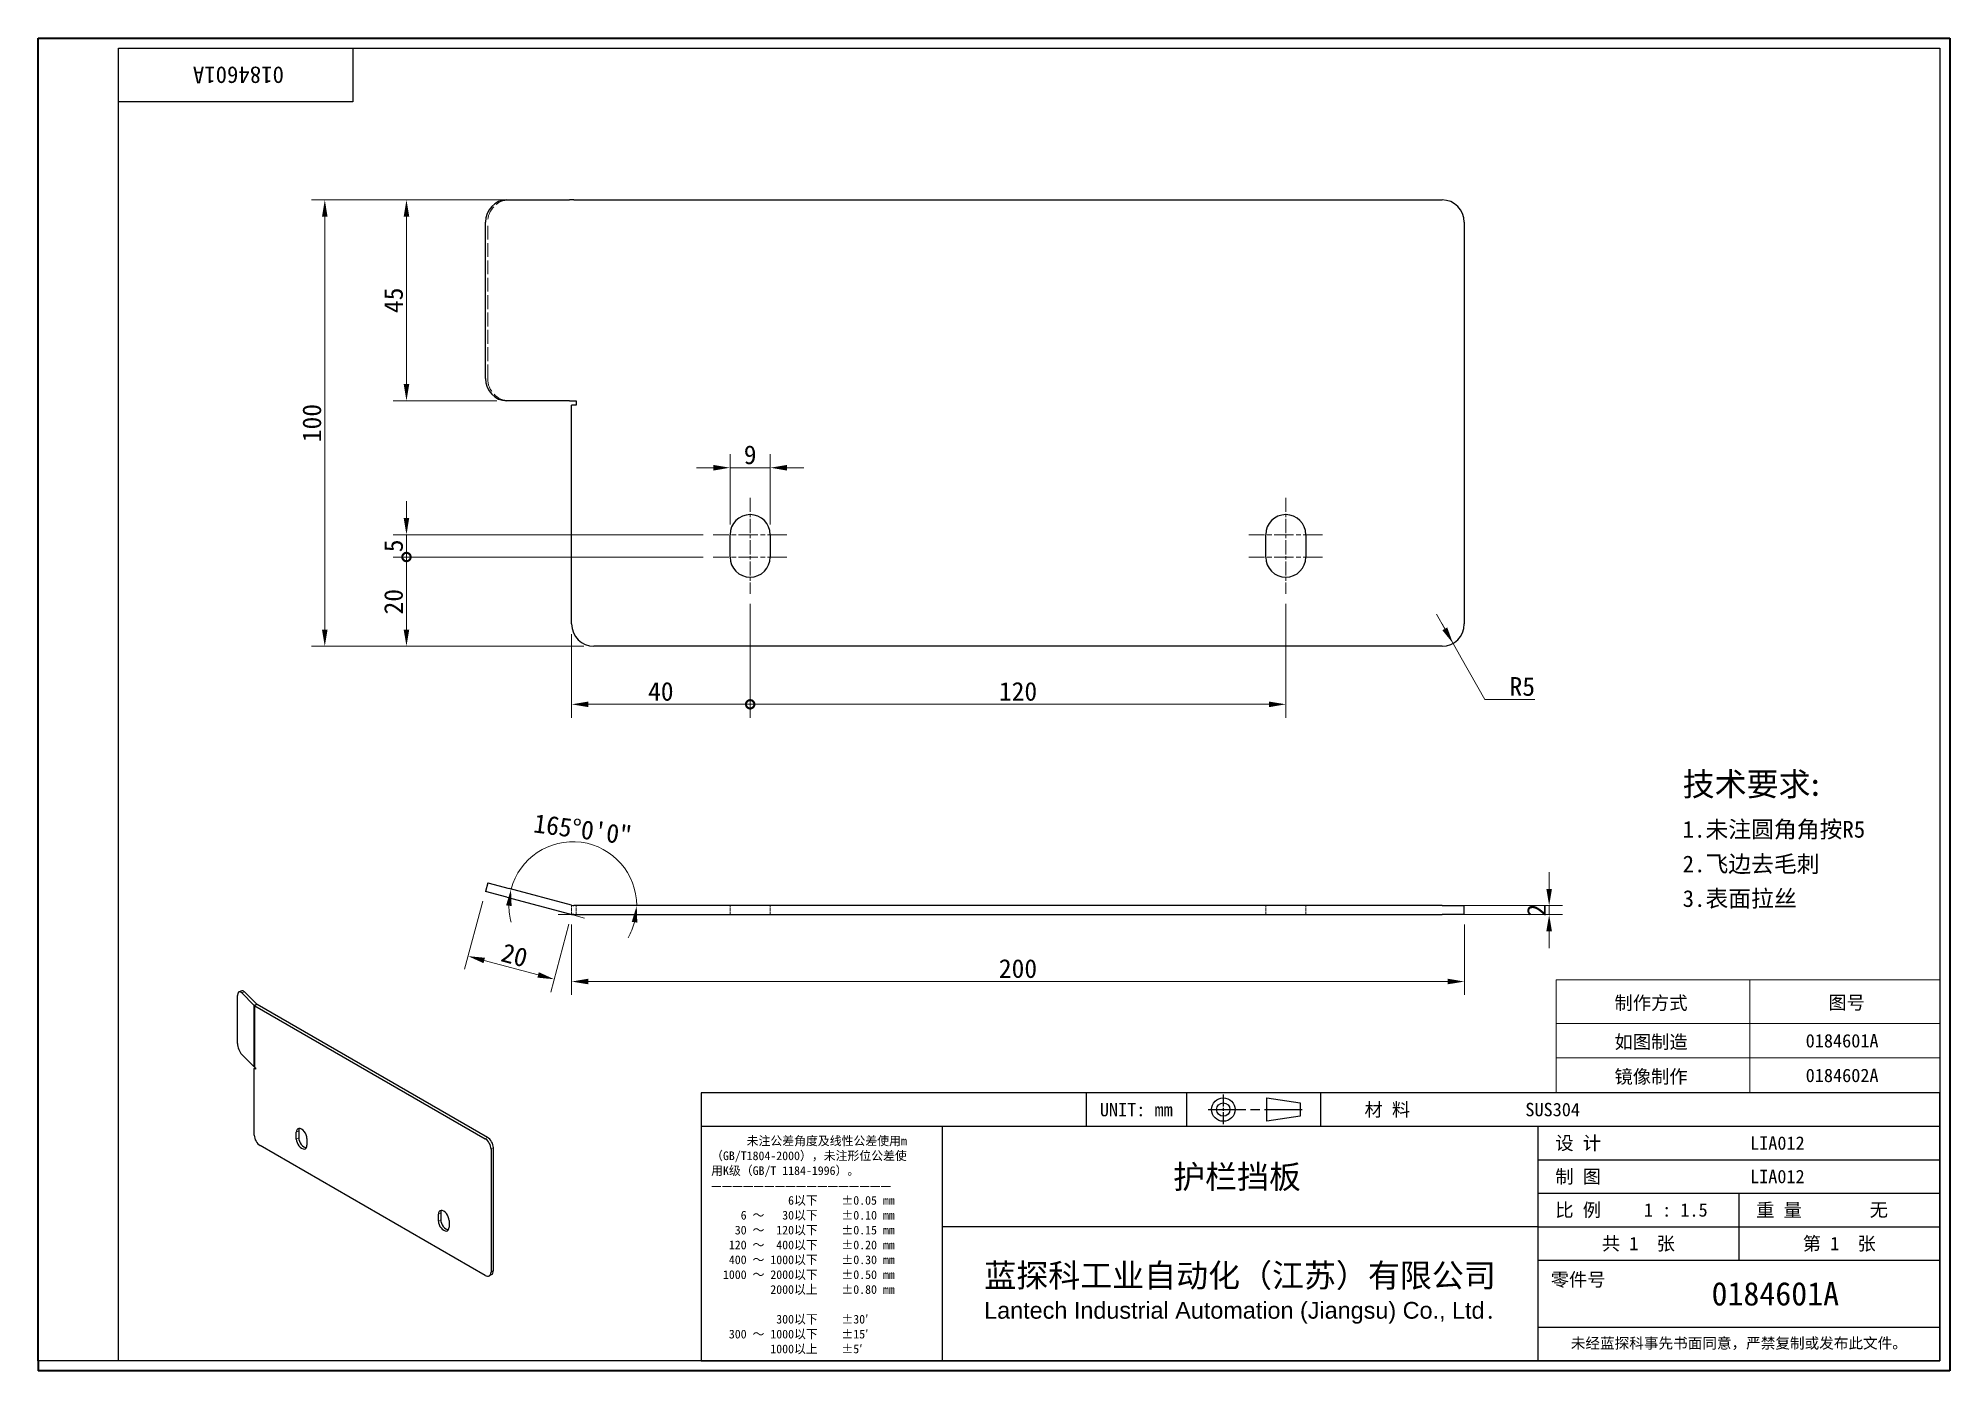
# Model space of a CAD drawing. Header units: millimetres. Extents: x 9 to 437, y 8 to 307.
import ezdxf
from ezdxf.enums import TextEntityAlignment as Align

# ---------------------------------------------------------------- set-up
doc = ezdxf.new("R2010")
doc.units = ezdxf.units.MM
doc.header["$LTSCALE"] = 1.5
doc.linetypes.add('CHAIN', pattern=[0.3543, 0.2362, -0.0295, 0.0591, -0.0295])
doc.linetypes.add('DASHED', pattern=[0.2067, 0.1654, -0.0413])
for name, color, linetype, lineweight in [('1', 7, 'Continuous', 18), ('可见 (ISO)', 7, 'Continuous', 25), ('可见窄的 (ISO)', 7, 'Continuous', 18), ('图框 (ISO)', 7, 'Continuous', 35), ('标题 (ISO)', 7, 'Continuous', 25)]:
    doc.layers.add(name, color=color, linetype=linetype, lineweight=lineweight)
for name, color, linetype, lineweight, true_color in [('中心标记 (ISO)', 1, 'CHAIN', 18, 0xff0000), ('尺寸 (ISO)', 7, 'Continuous', 18, 0x008000), ('符号 (ISO)', 7, 'Continuous', 18, 0x008000), ('隐藏 (ISO)', 5, 'DASHED', 18, 0x0000ff)]:
    doc.layers.add(name, color=color, linetype=linetype, lineweight=lineweight, true_color=true_color)
doc.styles.add('文本样式164', font='SimSun.ttf')
doc.styles.add('文本样式165', font='SimSun.ttf')
doc.styles.add('文本样式74', font='SimSun.ttf')
doc.styles.add('最新国标', font='simfang.ttf')
doc.styles.add('注释文本 (ISO)', font='simfang.ttf')
doc.dimstyles.new('默认 (GB)', dxfattribs={"dimscale": 1.5, "dimtxt": 2.8, "dimasz": 2.5, "dimexe": 2, "dimexo": 1.5, "dimgap": 0.5, "dimtad": 1, "dimtoh": 1, "dimdsep": 46, "dimtxsty": '最新国标', "dimcen": 0.09, "dimdle": 10, "dimclrd": 256, "dimclre": 256, "dimclrt": 256, "dimaunit": 1, "dimadec": 3, "dimazin": 2, "dimtfac": 0.535714, "dimtdec": 3, "dimtmove": 0, "dimatfit": 3, "dimfxl": 0, "dimtolj": 1, "dimlwd": -1, "dimlwe": -1, "dimarcsym": 0})

# ---------------------------------------------------------------- blocks, each defined once
blk = doc.blocks.new('图框 最新国标')
at = {"layer": '图框 (ISO)'}
for p, q in [((6, 7), (6, 204.5)), ((6, 204.5), (291.5, 204.5)), ((291.5, 204.5), (291.5, 5.5)), ((6, 7), (6, 5.5)), ((6, 7), (6, 5.5)), ((291.5, 5.5), (6, 5.5))]:
    blk.add_line(p, q, dxfattribs=at)
at = {"layer": '图框 (ISO)', "color": 7, "linetype": 'Continuous', "lineweight": 25}
for p, q in [((18, 203), (290, 203)), ((18, 7), (18, 203)), ((18, 203), (290, 203)), ((53, 203), (53, 195)), ((290, 203), (290, 7)), ((290, 203), (290, 7)), ((53, 195), (18, 195)), ((290, 7), (6, 7)), ((290, 7), (18, 7))]:
    blk.add_line(p, q, dxfattribs=at)
at = {"layer": '图框 (ISO)', "style": '文本样式74'}
blk.add_attdef('零件代号_001', (42.7, 200.25), '', height=2.5, rotation=180, dxfattribs=at)
blk = doc.blocks.new('标题栏 最新国标')
at = {"layer": '标题 (ISO)'}
for p, q in [((381.98, -183.84), (196.98, -183.84)), ((196.98, -183.84), (196.98, -223.84)), ((254.48, -183.84), (254.48, -188.84)), ((269.48, -183.84), (269.48, -188.84)), ((281.48, -188.09), (281.48, -184.59)), ((281.48, -184.59), (286.48, -185.34)), ((286.48, -185.34), (286.48, -187.34)), ((289.48, -183.84), (289.48, -188.84)), ((381.98, -223.84), (381.98, -183.84)), ((383.48, -183.84), (383.48, -225.34)), ((286.48, -187.34), (281.48, -188.09)), ((196.98, -188.84), (381.98, -188.84)), ((232.98, -188.84), (232.98, -223.84)), ((321.98, -188.84), (321.98, -223.84)), ((321.98, -193.84), (381.98, -193.84)), ((321.98, -198.84), (381.98, -198.84)), ((351.98, -198.84), (351.98, -208.84)), ((321.98, -203.84), (232.98, -203.84)), ((321.98, -203.84), (381.98, -203.84)), ((321.98, -208.84), (381.98, -208.84)), ((321.98, -218.84), (381.98, -218.84)), ((196.98, -223.84), (381.98, -223.84)), ((383.48, -225.34), (196.98, -225.34))]:
    blk.add_line(p, q, dxfattribs=at)
at = {"layer": '标题 (ISO)', "linetype": 'CHAIN', "ltscale": 5.000333}
blk.add_line((274.98, -184.09), (274.98, -188.59), dxfattribs=at)
at = {"layer": '标题 (ISO)', "linetype": 'CHAIN', "ltscale": 15.834605}
blk.add_line((272.73, -186.34), (286.98, -186.34), dxfattribs=at)
at = {"layer": '标题 (ISO)'}
for radius in [1.75, 1]:
    blk.add_circle((274.98, -186.34), radius, dxfattribs=at)
at = {"layer": '1', "style": '文本样式164'}
for s, p in [('UNIT: mm', (261.98, -186.34)), ('材 料', (299.48, -186.34)), ('设 计', (327.98, -191.34)), ('制 图', (327.98, -196.34)), ('比 例', (327.98, -201.34)), ('重 量', (357.98, -201.34)), ('共 1  张', (336.98, -206.34)), ('第 1  张', (366.98, -206.34))]:
    blk.add_text(s, height=2, dxfattribs=at).set_placement(p, align=Align.MIDDLE_CENTER)
at = {"layer": '标题 (ISO)', "style": '注释文本 (ISO)'}
for s, insert, char_height, attachment_point, line_spacing_factor in [('\\fSimSun|b0|i0;{\\H1.3000;      未注公差角度及线性公差使用m\\P}\\fSimSun|b0|i0;{\\H1.3000;（GB/T1804-2000），未注形位公差使\\P}\\fSimSun|b0|i0;{\\H1.3000;用K级（GB/T 1184-1996）。\\P}\\fSimSun|b0|i0;{\\H1.3000;—————————————————\\P}\\fSimSun|b0|i0;{\\H1.3000;             6以下    ±0.05 mm\\P}\\fSimSun|b0|i0;{\\H1.3000;     6 ～   30以下    ±0.10 mm\\P}\\fSimSun|b0|i0;{\\H1.3000;    30 ～  120以下    ±0.15 mm\\P}\\fSimSun|b0|i0;{\\H1.3000;   120 ～  400以下    ±0.20 mm\\P}\\fSimSun|b0|i0;{\\H1.3000;   400 ～ 1000以下    ±0.30 mm\\P}\\fSimSun|b0|i0;{\\H1.3000;  1000 ～ 2000以下    ±0.50 mm\\P}\\fSimSun|b0|i0;{\\H1.3000;          2000以上    ±0.80 mm\\P}\\fSimSun|b0|i0;{\\H1.3000;\\P}\\fSimSun|b0|i0;{\\H1.3000;           300以下    ±30′\\P}\\fSimSun|b0|i0;{\\H1.3000;   300 ～ 1000以下    ±15′\\P}\\fSimSun|b0|i0;{\\H1.3000;          1000以上    ±5′}', (198.48, -206.63), 1.3, 4, 1.023913), ('{\\fMicrosoft YaHei|b0|i0|c134|p34;\\H1.75x;蓝探科工业自动化（江苏）有限公司\\P\\fArial|b0|i0|c0|p34;\\H0.71429x;Lantech Industrial Automation (Jiangsu) Co., Ltd\\fFangSong|b0|i0|c134|p49;.\\H1.15195x; }', (277.48, -213.84), 2, 5, 0.978695)]:
    blk.add_mtext(s, dxfattribs=dict(at, insert=insert, char_height=char_height, attachment_point=attachment_point, line_spacing_factor=line_spacing_factor))
at = {"layer": '标题 (ISO)', "attachment_point": 5, "style": '注释文本 (ISO)'}
for s, insert, char_height in [('\\fFangSong|b0|i0;零件号', (327.98, -211.84), 2), ('\\fSimSun|b0|i0;{\\H1.6000;未经蓝探科事先书面同意，严禁复制或发布此文件。}', (351.98, -221.34), 1.6)]:
    blk.add_mtext(s, dxfattribs=dict(at, insert=insert, char_height=char_height))
at = {"layer": '标题 (ISO)'}
for tag, p, height, style in [('材料_001', (320.09, -187.33), 2, '注释文本 (ISO)'), ('设计人_001', (353.65, -192.33), 2, '注释文本 (ISO)'), ('库存编号_001', (267.48, -198.12), 3.5, '文本样式165'), ('设计人_001', (353.65, -197.33), 2, '注释文本 (ISO)'), ('视图比例_001', (337.8, -202.33), 2, '注释文本 (ISO)'), ('质量\\P3;_001', (371.53, -202.3), 2, '注释文本 (ISO)'), ('零件代号_001', (347.9, -215.59), 3.5, '文本样式165')]:
    blk.add_attdef(tag, p, '', height=height, dxfattribs=dict(at, style=style))
blk = doc.blocks.new('_DotSmall')
at = {"color": 0, "linetype": 'ByBlock', "const_width": 0.5}
blk.add_lwpolyline([(-0.0625, 0, 1), (0.0625, 0, 1)], format="xyb", close=True, dxfattribs=at)
blk = doc.blocks.new('*D5')
at = {"layer": 'Defpoints', "color": 0, "transparency": 16777216}
for p in [(168.5, 182.29), (128.5, 175.54), (168.5, 157.54)]:
    blk.add_point(p, dxfattribs=at)
at = {"layer": '尺寸 (ISO)', "color": 116, "true_color": 0x00803f, "transparency": 16777216}
for p, q in [((168.5, 180.04), (168.5, 154.54)), ((128.5, 173.29), (128.5, 154.54)), ((132.25, 157.54), (168.5, 157.54))]:
    blk.add_line(p, q, dxfattribs=at)
blk.add_solid([(132.25, 158.16), (132.25, 156.91), (128.5, 157.54)], dxfattribs=at)
at = {"layer": '尺寸 (ISO)', "color": 116, "true_color": 0x00803f, "transparency": 16777216, "xscale": 3.75, "yscale": 3.75, "zscale": 3.75}
blk.add_blockref('_DotSmall', (168.5, 157.54), dxfattribs=at)
at = {"layer": '尺寸 (ISO)', "transparency": 16777216, "insert": (148.48, 160.41), "char_height": 4.2, "attachment_point": 5, "style": '最新国标'}
blk.add_mtext('\\A1;40', dxfattribs=at)
blk = doc.blocks.new('*D7')
at = {"layer": 'Defpoints', "color": 0, "transparency": 16777216}
for p in [(168.5, 182.29), (288.5, 182.29), (288.5, 157.54)]:
    blk.add_point(p, dxfattribs=at)
at = {"layer": '尺寸 (ISO)', "color": 116, "true_color": 0x00803f, "transparency": 16777216}
for p, q in [((168.5, 180.04), (168.5, 154.54)), ((288.5, 180.04), (288.5, 154.54)), ((168.5, 157.54), (284.75, 157.54))]:
    blk.add_line(p, q, dxfattribs=at)
blk.add_solid([(284.75, 158.16), (284.75, 156.91), (288.5, 157.54)], dxfattribs=at)
at = {"layer": '尺寸 (ISO)', "color": 116, "true_color": 0x00803f, "transparency": 16777216, "xscale": 3.75, "yscale": 3.75, "zscale": 3.75, "rotation": 180}
blk.add_blockref('_DotSmall', (168.5, 157.54), dxfattribs=at)
at = {"layer": '尺寸 (ISO)', "transparency": 16777216, "insert": (228.51, 160.41), "char_height": 4.2, "attachment_point": 5, "style": '最新国标'}
blk.add_mtext('\\A1;120', dxfattribs=at)
blk = doc.blocks.new('*D8')
at = {"layer": 'Defpoints', "color": 0, "transparency": 16777216}
for p in [(136.97, 124.18), (126.59, 113.03), (128.76, 112.44), (323.5, 112.44)]:
    blk.add_point(p, dxfattribs=at)
at = {"layer": '尺寸 (ISO)', "color": 116, "true_color": 0x00803f, "transparency": 16777216}
for start, end in [(0, 165), (180.0432, 195.0863), (329.9137, 344.9568)]:
    blk.add_arc((128.76, 112.44), 14.32, start, end, dxfattribs=at)
for points in [[(113.82, 112.51), (115.05, 112.35), (114.92, 116.15)], [(141.97, 108.81), (143.21, 108.64), (143.08, 112.44)]]:
    blk.add_solid(points, dxfattribs=at)
at = {"layer": '尺寸 (ISO)', "transparency": 16777216, "insert": (131, 129.49), "char_height": 4.2, "attachment_point": 5, "rotation": 352.5, "style": '最新国标'}
blk.add_mtext('\\A1;165°0\'0"', dxfattribs=at)
blk = doc.blocks.new('*D9')
at = {"layer": 'Defpoints', "color": 0, "transparency": 16777216}
for p in [(109.18, 115.62), (128.5, 110.44), (105.29, 101.13)]:
    blk.add_point(p, dxfattribs=at)
at = {"layer": '尺寸 (ISO)', "color": 116, "true_color": 0x00803f, "transparency": 16777216}
for p, q in [((108.59, 113.45), (104.52, 98.23)), ((127.91, 108.27), (123.84, 93.06)), ((120.99, 96.93), (108.92, 100.16))]:
    blk.add_line(p, q, dxfattribs=at)
for points in [[(109.08, 100.76), (108.76, 99.56), (105.29, 101.13)], [(121.15, 97.53), (120.83, 96.32), (124.61, 95.95)]]:
    blk.add_solid(points, dxfattribs=at)
at = {"layer": '尺寸 (ISO)', "transparency": 16777216, "insert": (115.7, 101.32), "char_height": 4.2, "attachment_point": 5, "rotation": 345, "style": '最新国标'}
blk.add_mtext('\\A1;20', dxfattribs=at)
blk = doc.blocks.new('*D10')
at = {"layer": 'Defpoints', "color": 0, "transparency": 16777216}
for p in [(128.5, 110.44), (328.5, 110.44), (328.5, 95.44)]:
    blk.add_point(p, dxfattribs=at)
at = {"layer": '尺寸 (ISO)', "color": 116, "true_color": 0x00803f, "transparency": 16777216}
for p, q in [((128.5, 108.19), (128.5, 92.44)), ((328.5, 108.19), (328.5, 92.44)), ((132.25, 95.44), (324.75, 95.44))]:
    blk.add_line(p, q, dxfattribs=at)
for points in [[(132.25, 96.07), (132.25, 94.82), (128.5, 95.44)], [(324.75, 96.07), (324.75, 94.82), (328.5, 95.44)]]:
    blk.add_solid(points, dxfattribs=at)
at = {"layer": '尺寸 (ISO)', "transparency": 16777216, "insert": (228.5, 98.32), "char_height": 4.2, "attachment_point": 5, "style": '最新国标'}
blk.add_mtext('\\A1;200', dxfattribs=at)
blk = doc.blocks.new('*D11')
at = {"layer": 'Defpoints', "color": 0, "transparency": 16777216}
for p in [(323.5, 175.54), (325.96, 171.19)]:
    blk.add_point(p, dxfattribs=at)
at = {"layer": '尺寸 (ISO)', "color": 116, "true_color": 0x00803f, "transparency": 16777216}
for p, q in [((324.11, 174.45), (322.26, 177.71)), ((323.5, 175.54), (325.96, 171.19)), ((325.96, 171.19), (327.82, 167.93)), ((333.09, 158.64), (327.82, 167.93)), ((344.27, 158.64), (333.09, 158.64))]:
    blk.add_line(p, q, dxfattribs=at)
blk.add_solid([(324.66, 174.76), (323.57, 174.14), (325.96, 171.19)], dxfattribs=at)
at = {"layer": '尺寸 (ISO)', "transparency": 16777216, "insert": (341.48, 161.51), "char_height": 4.2, "attachment_point": 5, "style": '最新国标'}
blk.add_mtext('\\A1;R5', dxfattribs=at)
blk = doc.blocks.new('*D12')
at = {"layer": 'Defpoints', "color": 0, "transparency": 16777216}
for p in [(91.5, 190.54), (160.25, 190.54), (133.5, 170.54)]:
    blk.add_point(p, dxfattribs=at)
at = {"layer": '尺寸 (ISO)', "color": 116, "true_color": 0x00803f, "transparency": 16777216}
for p, q in [((158, 190.54), (88.5, 190.54)), ((91.5, 174.29), (91.5, 190.54)), ((131.25, 170.54), (88.5, 170.54))]:
    blk.add_line(p, q, dxfattribs=at)
blk.add_solid([(90.87, 174.29), (92.12, 174.29), (91.5, 170.54)], dxfattribs=at)
at = {"layer": '尺寸 (ISO)', "color": 116, "true_color": 0x00803f, "transparency": 16777216, "xscale": 3.75, "yscale": 3.75, "zscale": 3.75, "rotation": 90}
blk.add_blockref('_DotSmall', (91.5, 190.54), dxfattribs=at)
at = {"layer": '尺寸 (ISO)', "transparency": 16777216, "insert": (88.62, 180.52), "char_height": 4.2, "attachment_point": 5, "rotation": 90, "style": '最新国标'}
blk.add_mtext('\\A1;20', dxfattribs=at)
blk = doc.blocks.new('*D13')
at = {"layer": 'Defpoints', "color": 0, "transparency": 16777216}
for p in [(91.5, 195.54), (160.25, 195.54), (160.25, 190.54)]:
    blk.add_point(p, dxfattribs=at)
at = {"layer": '尺寸 (ISO)', "color": 116, "true_color": 0x00803f, "transparency": 16777216}
for p, q in [((91.5, 199.29), (91.5, 203.04)), ((158, 195.54), (88.5, 195.54)), ((91.5, 190.54), (91.5, 195.54)), ((158, 190.54), (88.5, 190.54)), ((91.5, 190.54), (91.5, 186.79))]:
    blk.add_line(p, q, dxfattribs=at)
blk.add_solid([(90.87, 199.29), (92.12, 199.29), (91.5, 195.54)], dxfattribs=at)
at = {"layer": '尺寸 (ISO)', "color": 116, "true_color": 0x00803f, "transparency": 16777216, "xscale": 3.75, "yscale": 3.75, "zscale": 3.75, "rotation": 90}
blk.add_blockref('_DotSmall', (91.5, 190.54), dxfattribs=at)
at = {"layer": '尺寸 (ISO)', "transparency": 16777216, "insert": (88.62, 193.04), "char_height": 4.2, "attachment_point": 5, "rotation": 90, "style": '最新国标'}
blk.add_mtext('\\A1;5', dxfattribs=at)
blk = doc.blocks.new('*D14')
at = {"layer": 'Defpoints', "color": 0, "transparency": 16777216}
for p in [(173, 210.54), (164, 195.54), (173, 195.54)]:
    blk.add_point(p, dxfattribs=at)
at = {"layer": '尺寸 (ISO)', "color": 116, "true_color": 0x00803f, "transparency": 16777216}
for p, q in [((160.25, 210.54), (156.5, 210.54)), ((164, 197.79), (164, 213.54)), ((164, 210.54), (173, 210.54)), ((173, 197.79), (173, 213.54)), ((176.75, 210.54), (180.5, 210.54))]:
    blk.add_line(p, q, dxfattribs=at)
for points in [[(160.25, 211.16), (160.25, 209.91), (164, 210.54)], [(176.75, 211.16), (176.75, 209.91), (173, 210.54)]]:
    blk.add_solid(points, dxfattribs=at)
at = {"layer": '尺寸 (ISO)', "transparency": 16777216, "insert": (168.5, 213.41), "char_height": 4.2, "attachment_point": 5, "style": '最新国标'}
blk.add_mtext('\\A1;9', dxfattribs=at)
blk = doc.blocks.new('*D15')
at = {"layer": 'Defpoints', "color": 0, "transparency": 16777216}
for p in [(323.5, 112.44), (323.5, 110.44), (347.5, 110.44)]:
    blk.add_point(p, dxfattribs=at)
at = {"layer": '尺寸 (ISO)', "color": 116, "true_color": 0x00803f, "transparency": 16777216}
for p, q in [((347.5, 116.19), (347.5, 119.94)), ((325.75, 112.44), (350.5, 112.44)), ((347.5, 112.44), (347.5, 110.44)), ((325.75, 110.44), (350.5, 110.44)), ((347.5, 106.69), (347.5, 102.94))]:
    blk.add_line(p, q, dxfattribs=at)
for points in [[(346.87, 116.19), (348.12, 116.19), (347.5, 112.44)], [(346.87, 106.69), (348.12, 106.69), (347.5, 110.44)]]:
    blk.add_solid(points, dxfattribs=at)
at = {"layer": '尺寸 (ISO)', "transparency": 16777216, "insert": (344.65, 111.44), "char_height": 4.2, "attachment_point": 5, "rotation": 90, "style": '最新国标'}
blk.add_mtext('\\A1;2', dxfattribs=at)
blk = doc.blocks.new('*D16')
at = {"layer": 'Defpoints', "color": 0, "transparency": 16777216}
for p in [(129.02, 270.54), (73.2, 170.54), (133.5, 170.54)]:
    blk.add_point(p, dxfattribs=at)
at = {"layer": '尺寸 (ISO)', "color": 116, "true_color": 0x00803f, "transparency": 16777216}
for p, q in [((126.77, 270.54), (70.2, 270.54)), ((73.2, 266.79), (73.2, 174.29)), ((131.25, 170.54), (70.2, 170.54))]:
    blk.add_line(p, q, dxfattribs=at)
for points in [[(72.57, 266.79), (73.82, 266.79), (73.2, 270.54)], [(72.57, 174.29), (73.82, 174.29), (73.2, 170.54)]]:
    blk.add_solid(points, dxfattribs=at)
at = {"layer": '尺寸 (ISO)', "transparency": 16777216, "insert": (70.32, 220.54), "char_height": 4.2, "attachment_point": 5, "rotation": 90, "style": '最新国标'}
blk.add_mtext('\\A1;100', dxfattribs=at)
blk = doc.blocks.new('*D17')
at = {"layer": 'Defpoints', "color": 0, "transparency": 16777216}
for p in [(114.01, 270.54), (91.5, 225.54), (114.01, 225.54)]:
    blk.add_point(p, dxfattribs=at)
at = {"layer": '尺寸 (ISO)', "color": 116, "true_color": 0x00803f, "transparency": 16777216}
for p, q in [((111.76, 270.54), (88.5, 270.54)), ((91.5, 266.79), (91.5, 229.29)), ((111.76, 225.54), (88.5, 225.54))]:
    blk.add_line(p, q, dxfattribs=at)
for points in [[(90.87, 266.79), (92.12, 266.79), (91.5, 270.54)], [(90.87, 229.29), (92.12, 229.29), (91.5, 225.54)]]:
    blk.add_solid(points, dxfattribs=at)
at = {"layer": '尺寸 (ISO)', "transparency": 16777216, "insert": (88.62, 248.04), "char_height": 4.2, "attachment_point": 5, "rotation": 90, "style": '最新国标'}
blk.add_mtext('\\A1;45', dxfattribs=at)
blk = doc.blocks.new('表格1')
at = {"layer": '符号 (ISO)'}
for p, q in [((232.72, 63.89), (290, 63.89)), ((232.72, 63.89), (232.72, 57.35)), ((261.65, 63.89), (261.65, 57.35)), ((290, 63.89), (290, 57.35)), ((232.72, 57.35), (290, 57.35)), ((232.72, 57.35), (232.72, 47)), ((261.65, 57.35), (261.65, 47)), ((290, 57.35), (290, 47)), ((232.72, 52.23), (290, 52.23)), ((232.72, 47), (290, 47))]:
    blk.add_line(p, q, dxfattribs=at)
at = {"layer": '符号 (ISO)', "char_height": 2, "attachment_point": 7, "style": '注释文本 (ISO)'}
for s, insert in [('制作方式', (241.43, 59.21)), ('图号', (273.37, 59.27)), ('如图制造', (241.44, 53.39)), ('0184601A', (269.98, 53.75)), ('镜像制作', (241.43, 48.2)), ('0184602A', (269.98, 48.58))]:
    blk.add_mtext(s, dxfattribs=dict(at, insert=insert))

msp = doc.modelspace()

# ---------------------------------------------------------------- linework, layer by layer
at = {"layer": '中心标记 (ISO)', "ltscale": 8.88956}
for p, q in [((168.495, 203.785), (168.495, 191.785)), ((288.495, 203.785), (288.495, 191.785)), ((168.495, 194.285), (168.495, 182.285)), ((288.495, 194.285), (288.495, 182.285))]:
    msp.add_line(p, q, dxfattribs=at)
at = {"layer": '中心标记 (ISO)', "ltscale": 12.223182}
for p, q in [((176.745, 195.535), (160.245, 195.535)), ((296.745, 195.535), (280.245, 195.535)), ((176.745, 190.535), (160.245, 190.535)), ((296.745, 190.535), (280.245, 190.535))]:
    msp.add_line(p, q, dxfattribs=at)
at = {"layer": '可见 (ISO)'}
for p, q in [((114.007, 270.535), (127.987, 270.535)), ((129.022, 270.535), (127.987, 270.535)), ((129.022, 270.535), (323.495, 270.535)), ((109.177, 230.535), (109.177, 265.535)), ((328.495, 265.535), (328.495, 175.535)), ((127.987, 225.535), (114.007, 225.535)), ((127.987, 225.535), (129.022, 225.535)), ((128.495, 175.535), (128.495, 224.535)), ((129.495, 224.535), (128.495, 224.535)), ((129.022, 225.535), (129.495, 225.535)), ((129.495, 225.535), (129.495, 224.535)), ((163.995, 190.535), (163.995, 195.535)), ((172.995, 195.535), (172.995, 190.535)), ((283.995, 190.535), (283.995, 195.535)), ((292.995, 195.535), (292.995, 190.535)), ((323.495, 170.535), (133.495, 170.535)), ((109.695, 117.552), (109.177, 115.62)), ((109.695, 117.552), (114.524, 116.258)), ((128.504, 112.512), (114.524, 116.258)), ((114.007, 114.326), (109.177, 115.62)), ((114.007, 114.326), (127.987, 110.58)), ((323.495, 112.444), (129.022, 112.444)), ((323.495, 112.444), (328.495, 112.444)), ((328.495, 110.444), (328.495, 112.444)), ((128.495, 110.444), (128.495, 110.479)), ((129.022, 110.444), (128.495, 110.444)), ((129.022, 110.444), (323.495, 110.444)), ((328.495, 110.444), (323.495, 110.444)), ((53.657, 81.58), (53.657, 92.297)), ((54.651, 93.354), (54.002, 93.138)), ((54.595, 92.89), (57.308, 90.176)), ((57.958, 90.393), (55.244, 93.106)), ((57.547, 89.997), (109.114, 60.224)), ((109.645, 60.53), (58.077, 90.303)), ((57.308, 76.398), (54.595, 79.112)), ((57.407, 75.993), (57.672, 76.146)), ((57.407, 60.99), (57.407, 75.993)), ((57.672, 75.84), (57.407, 75.993)), ((57.547, 76.218), (57.672, 76.146)), ((57.672, 76.146), (57.672, 75.84)), ((66.821, 60.148), (66.821, 61.679)), ((67.351, 61.985), (67.351, 60.454)), ((69.207, 60.301), (69.207, 58.77)), ((109.114, 29.606), (58.733, 58.693)), ((110.44, 57.928), (110.44, 30.371)), ((110.971, 30.677), (110.971, 58.234)), ((98.64, 41.777), (98.64, 43.307)), ((99.171, 43.614), (99.171, 42.083)), ((101.027, 41.93), (101.027, 40.399)), ((110.582, 29.819), (110.052, 29.513))]:
    msp.add_line(p, q, dxfattribs=at)
for centre, radius, start, end in [((323.495, 265.535), 5, 0, 90), ((168.495, 195.535), 4.5, 0, 180), ((288.495, 195.535), 4.5, 0, 180), ((168.495, 190.535), 4.5, 180, 0), ((288.495, 190.535), 4.5, 180, 0), ((133.495, 175.535), 5, 180, 270), ((323.495, 175.535), 5, 270, 0), ((129.022, 114.444), 2, 255, 270), ((129.022, 114.444), 4, 255, 270)]:
    msp.add_arc(centre, radius, start, end, dxfattribs=at)
for centre, major_axis, ratio, start_param, end_param in [((114.007, 265.535), (0, 5), 0.9659258, 0, 1.5707963), ((114.007, 230.535), (0, -5), 0.9659258, 4.712389, 6.2831853), ((54.595, 91.359), (-0.593, 1.779), 0.4082483, 5.5984661, 7.1692624), ((55.244, 91.576), (-0.593, 1.779), 0.4082483, 5.5984661, 6.2831853), ((58.608, 90.609), (1.5, 0), 0.5773503, 3.6651914, 3.9269908), ((58.608, 90.609), (-0.75, 0), 0.5773503, 0.5235988, 0.7853982), ((54.595, 80.642), (-0.593, 1.779), 0.4082483, 0.8860771, 2.4568735), ((58.608, 76.831), (-1.5, 0), 0.5773503, 0.5235988, 0.7853982), ((58.733, 60.224), (-0.937, 1.624), 0.5773503, 0.7853982, 2.3561945), ((68.014, 60.99), (-0.844, 1.461), 0.5773503, 3.9269908, 7.0685835), ((68.014, 59.459), (0.844, -1.461), 0.5773503, 3.9269908, 7.0685835), ((68.544, 61.296), (-0.844, 1.461), 0.5773503, 0.3196873, 0.7853982), ((68.544, 59.765), (0.844, -1.461), 0.5773503, 3.9269908, 5.963498), ((109.114, 58.693), (0.937, -1.624), 0.5773503, 0.7853982, 2.3561945), ((109.645, 59), (-0.938, 1.624), 0.5773503, 3.9269908, 5.4977871), ((99.834, 42.619), (-0.844, 1.461), 0.5773503, 3.9269908, 7.0685835), ((100.364, 42.925), (-0.844, 1.461), 0.5773503, 0.3196873, 0.7853982), ((99.834, 41.088), (0.844, -1.461), 0.5773503, 3.9269908, 7.0685835), ((100.364, 41.394), (0.844, -1.461), 0.5773503, 3.9269908, 5.963498), ((109.114, 31.137), (0.938, -1.624), 0.5773503, 5.4977871, 7.0685835), ((109.645, 31.443), (0.937, -1.624), 0.5773503, 0, 0.7853982)]:
    msp.add_ellipse(centre, major_axis=major_axis, ratio=ratio, start_param=start_param, end_param=end_param, dxfattribs=at)
at = {"layer": '可见窄的 (ISO)'}
for p, q in [((54.595, 92.89), (55.244, 93.106)), ((57.308, 90.176), (57.958, 90.393)), ((57.308, 76.398), (57.308, 90.176)), ((58.077, 90.303), (57.547, 89.997)), ((57.547, 89.997), (57.547, 76.218)), ((66.821, 61.679), (67.351, 61.985)), ((66.821, 60.148), (67.351, 60.454)), ((109.645, 60.53), (109.114, 60.224)), ((110.44, 57.928), (110.971, 58.234)), ((98.64, 43.307), (99.171, 43.614)), ((98.64, 41.777), (99.171, 42.083)), ((110.971, 30.677), (110.44, 30.371))]:
    msp.add_line(p, q, dxfattribs=at)
at = {"layer": '尺寸 (ISO)'}
for q in [(125.495, 110.444), (125.495, 110.444), (131.393, 109.667), (131.393, 109.667)]:
    msp.add_line((128.495, 110.444), q, dxfattribs=at)
at = {"layer": '隐藏 (ISO)', "ltscale": 12.54278}
msp.add_line((109.695, 230.535), (109.695, 265.535), dxfattribs=at)
at = {"layer": '隐藏 (ISO)', "ltscale": 2.495286}
msp.add_line((128.495, 110.479), (128.495, 112.444), dxfattribs=at)
at = {"layer": '隐藏 (ISO)', "ltscale": 0.668588}
msp.add_line((128.495, 112.444), (129.022, 112.444), dxfattribs=at)
at = {"layer": '隐藏 (ISO)', "ltscale": 2.539495}
for p, q in [((129.495, 110.444), (129.495, 112.444)), ((163.995, 110.444), (163.995, 112.444)), ((172.995, 110.444), (172.995, 112.444)), ((283.995, 110.444), (283.995, 112.444)), ((292.995, 110.444), (292.995, 112.444))]:
    msp.add_line(p, q, dxfattribs=at)
at = {"layer": '隐藏 (ISO)', "ltscale": 12.665669}
for centre, major_axis, start_param, end_param in [((114.524, 265.535), (0, 5), 0, 1.5707963), ((114.524, 230.535), (0, -5), 4.712389, 6.2831853)]:
    msp.add_ellipse(centre, major_axis=major_axis, ratio=0.9659258, start_param=start_param, end_param=end_param, dxfattribs=at)

# ---------------------------------------------------------------- block references
at = {"xscale": 1.5, "yscale": 1.5, "zscale": 1.5}
msp.add_blockref('图框 最新国标', (0, 0), dxfattribs=at).add_auto_attribs({'零件代号_001': '0184601A'})
msp.add_blockref('表格1', (0, 0), dxfattribs=at)
ref = msp.add_blockref('标题栏 最新国标', (-137.974, 346.266), dxfattribs=dict(xscale=1.5, yscale=1.5, zscale=1.5))
ref.add_attrib('零件代号_001', '0184601A', (383.881, 22.875), dxfattribs={"layer": '标题 (ISO)', "height": 5.25, "style": '文本样式165'})
ref.add_attrib('库存编号_001', '护栏挡板', (263.248, 49.081), dxfattribs={"layer": '标题 (ISO)', "height": 5.25, "style": '文本样式165'})
ref.add_attrib('质量\\P3;_001', '无', (419.314, 42.81), dxfattribs={"layer": '标题 (ISO)', "height": 3, "style": '注释文本 (ISO)'})
ref.add_attrib('视图比例_001', '1 : 1.5', (368.726, 42.776), dxfattribs={"layer": '标题 (ISO)', "height": 3, "style": '注释文本 (ISO)'})
ref.add_attrib('设计人_001', 'LIA012', (392.503, 57.767), dxfattribs={"layer": '标题 (ISO)', "height": 3, "style": '注释文本 (ISO)'})
ref.add_attrib('设计人_001', 'LIA012', (392.503, 50.267), dxfattribs={"layer": '标题 (ISO)', "height": 3, "style": '注释文本 (ISO)'})
ref.add_attrib('材料_001', 'SUS304', (342.167, 65.267), dxfattribs={"layer": '标题 (ISO)', "height": 3, "style": '注释文本 (ISO)'})

# ---------------------------------------------------------------- texts
at = {"layer": '符号 (ISO)', "insert": (377.405, 127.01), "char_height": 3, "width": 44.91228, "attachment_point": 4, "line_spacing_factor": 1.240703, "style": '注释文本 (ISO)'}
msp.add_mtext('{\\H1.75x;技术要求\\fCalibri|b0|i0|c0|p34;:\\fFangSong|b0|i0|c134|p49;\\P\\H0.71429x;1.未注圆角角按R5\\P2.飞边去毛刺\\P3.表面拉丝}', dxfattribs=at)

# ---------------------------------------------------------------- dimensions: what is measured, and where the dimension line sits
at = {"layer": '尺寸 (ISO)', "color": 116, "true_color": 0x00803f}
for base, p1, p2, angle, override, picture, middle in [((73.197, 170.535), (129.022, 270.535), (133.495, 170.535), 270, {"dimgap": 0.5, "dimtoh": 0, "dimdec": 2, "dimtol": 0, "dimlim": 0, "dimtp": 0, "dimtm": 0, "dimtdec": 3, "dimtofl": 0, "dimatfit": 1}, '*D16', (73.197, 220.535)), ((91.495, 225.535), (114.007, 270.535), (114.007, 225.535), 90, {"dimgap": 0.5, "dimtoh": 0, "dimdec": 2, "dimtol": 0, "dimlim": 0, "dimtp": 0, "dimtm": 0, "dimtdec": 3, "dimtofl": 0, "dimatfit": 1}, '*D17', (91.495, 248.035)), ((91.495, 195.535), (160.245, 190.535), (160.245, 195.535), 90, {"dimgap": 0.5, "dimtoh": 0, "dimdec": 2, "dimblk1": 'DotSmall', "dimsah": 1, "dimdle": 0, "dimtol": 0, "dimlim": 0, "dimtp": 0, "dimtm": 0, "dimtdec": 3, "dimtofl": 1, "dimatfit": 1}, '*D13', (91.495, 193.035)), ((91.495, 190.535), (133.495, 170.535), (160.245, 190.535), 90, {"dimgap": 0.5, "dimtoh": 0, "dimdec": 2, "dimblk2": 'DotSmall', "dimsah": 1, "dimdle": 0, "dimtol": 0, "dimlim": 0, "dimtp": 0, "dimtm": 0, "dimtdec": 3, "dimtofl": 0, "dimatfit": 1}, '*D12', (91.495, 180.52)), ((168.495, 157.535), (128.495, 175.535), (168.495, 182.285), 180, {"dimgap": 0.5, "dimtoh": 0, "dimdec": 2, "dimblk2": 'DotSmall', "dimsah": 1, "dimdle": 0, "dimtol": 0, "dimlim": 0, "dimtp": 0, "dimtm": 0, "dimtdec": 3, "dimtofl": 0, "dimatfit": 1}, '*D5', (148.48, 157.535)), ((288.495, 157.535), (168.495, 182.285), (288.495, 182.285), 180, {"dimgap": 0.5, "dimtoh": 0, "dimdec": 2, "dimblk1": 'DotSmall', "dimsah": 1, "dimdle": 0, "dimtol": 0, "dimlim": 0, "dimtp": 0, "dimtm": 0, "dimtdec": 3, "dimtofl": 0, "dimatfit": 1}, '*D7', (228.51, 157.535)), ((347.495, 110.444), (323.495, 112.444), (323.495, 110.444), 90, {"dimgap": 0.5, "dimtoh": 0, "dimdec": 2, "dimtol": 0, "dimlim": 0, "dimtp": 0, "dimtm": 0, "dimtdec": 3, "dimtofl": 1, "dimatfit": 1}, '*D15', (347.495, 111.444)), ((105.295, 101.131), (128.495, 110.444), (109.177, 115.62), 165, {"dimgap": 0.5, "dimtoh": 0, "dimdec": 2, "dimtol": 0, "dimlim": 0, "dimtp": 0, "dimtm": 0, "dimtdec": 3, "dimtofl": 0, "dimatfit": 1}, '*D9', (114.954, 98.543))]:
    dim = msp.add_linear_dim(base=base, p1=p1, p2=p2, angle=angle, dimstyle='默认 (GB)', override=override, dxfattribs=at)
    dim.commit()
    dim.dimension.update_dxf_attribs({"geometry": picture, "text_midpoint": middle, "dimtype": 160})
for base, p1, p2, override, picture, middle in [((172.995, 210.535), (163.995, 195.535), (172.995, 195.535), {"dimgap": 0.5, "dimtoh": 0, "dimdec": 2, "dimtol": 0, "dimlim": 0, "dimtp": 0, "dimtm": 0, "dimtdec": 3, "dimtofl": 1, "dimatfit": 1}, '*D14', (168.495, 210.535)), ((328.495, 95.444), (128.495, 110.444), (328.495, 110.444), {"dimgap": 0.5, "dimtoh": 0, "dimdec": 2, "dimtol": 0, "dimlim": 0, "dimtp": 0, "dimtm": 0, "dimtdec": 3, "dimtofl": 0, "dimatfit": 1}, '*D10', (228.495, 95.444))]:
    dim = msp.add_linear_dim(base=base, p1=p1, p2=p2, dimstyle='默认 (GB)', override=override, dxfattribs=at)
    dim.commit()
    dim.dimension.update_dxf_attribs({"geometry": picture, "text_midpoint": middle, "dimtype": 160})
dim = msp.add_radius_dim(center=(323.495, 175.535), mpoint=(325.964, 171.187), dimstyle='默认 (GB)', override={"dimgap": 0.5, "dimtih": 1, "dimdec": 2, "dimlfac": 1, "dimcen": 0, "dimtol": 0, "dimlim": 0, "dimtp": 0, "dimtm": 0, "dimtdec": 3}, dxfattribs=at)
dim.commit()
dim.dimension.update_dxf_attribs({"geometry": '*D11', "text_midpoint": (341.481, 158.639), "dimtype": 164})
dim = msp.add_angular_dim_3p(base=(136.97465, 124.17728), center=(128.75877, 112.44379), p1=(323.49547, 112.44379), p2=(126.58544, 113.02614), dimstyle='默认 (GB)', override={"dimgap": 0.5, "dimtoh": 0, "dimse1": 1, "dimse2": 1, "dimtol": 0, "dimlim": 0, "dimtp": 0, "dimtm": 0, "dimtdec": 2}, dxfattribs=at)
dim.commit()
dim.dimension.update_dxf_attribs({"geometry": '*D8', "text_midpoint": (130.62842, 126.64519), "dimtype": 165})

doc.saveas('drawing.dxf')
